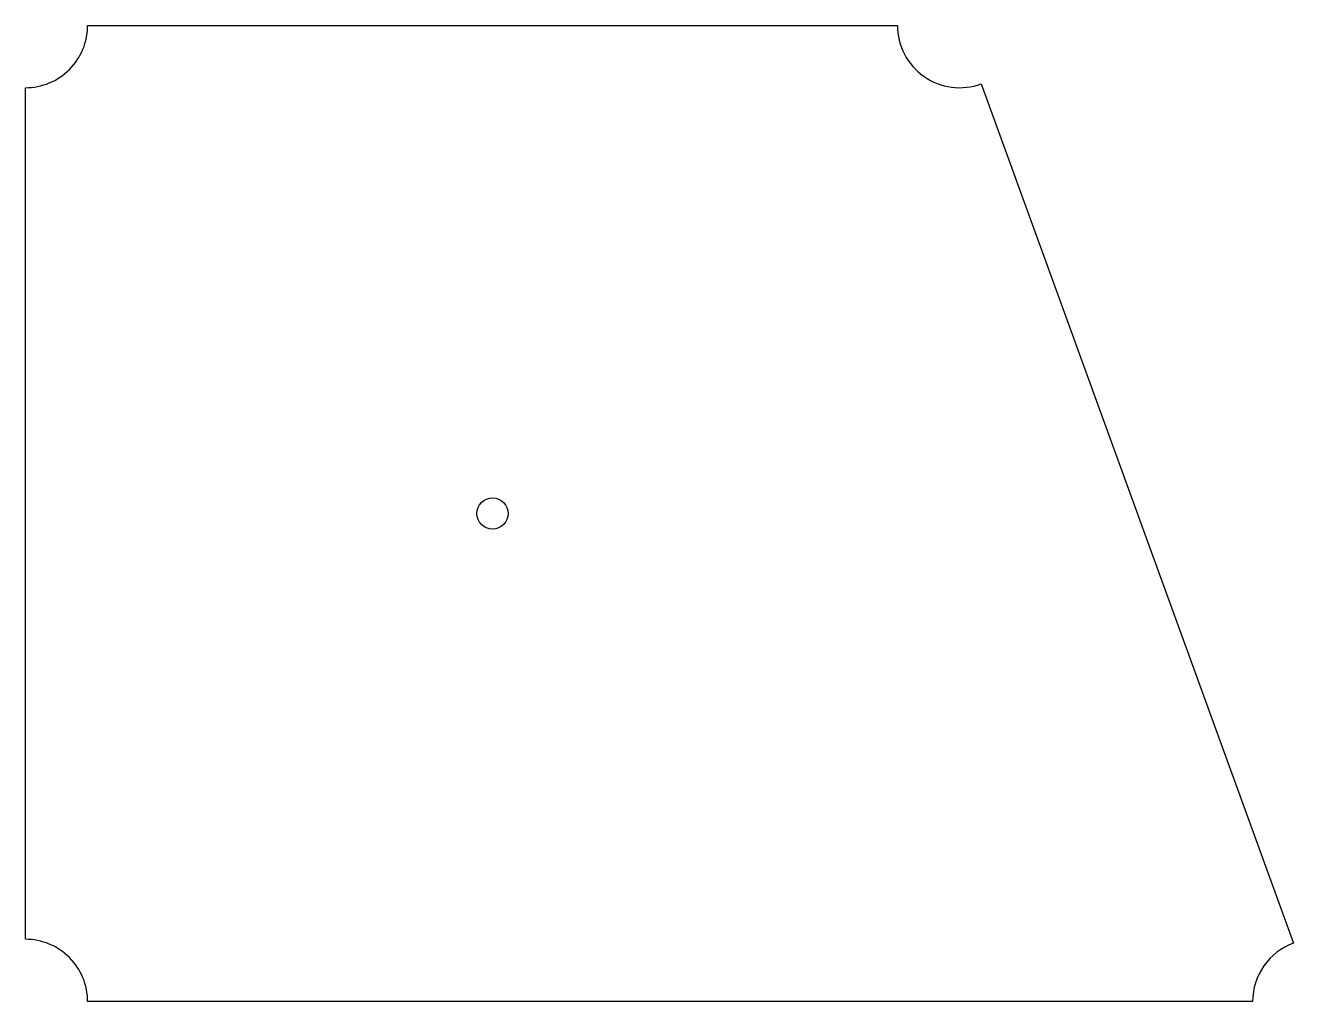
# Model space of a CAD drawing. Extents: x 0 to 611, y 0 to 470.
import ezdxf

# ---------------------------------------------------------------- set-up
doc = ezdxf.new("R2010")
doc.units = 0
doc.layers.get('0').update_dxf_attribs({"color": 2, "linetype": 'CONTINUOUS'})

msp = doc.modelspace()

# ---------------------------------------------------------------- linework, layer by layer
at = {"color": 2, "linetype": 'CONTINUOUS'}
for points in [[(0, 30), (0, 440, 0.414214), (30, 470), (419.97, 470, 0.52055), (460.23, 441.81), (610.77, 28.19, 0.315296), (591.03, 0), (30, 0, 0.414214)], [(217.48, 235, -1), (232.48, 235, -1)]]:
    msp.add_lwpolyline(points, format="xyb", close=True, dxfattribs=at)

doc.saveas('drawing.dxf')
